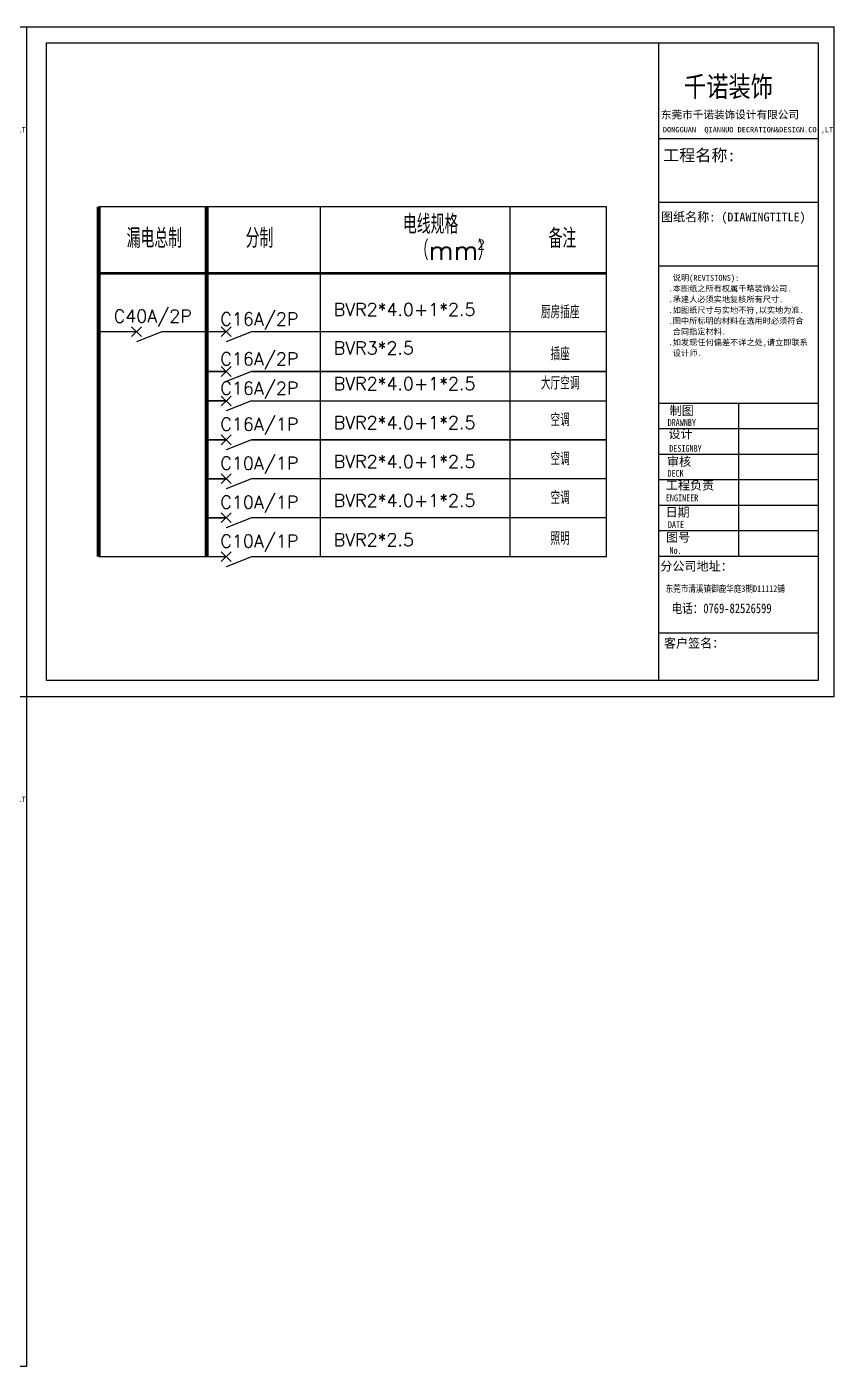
# Model space of a CAD drawing. Header units: millimetres. Extents: x 1149180 to 1411665549, y -85375798 to -28940.
# Drawn here: x 1170099 to 1191016, y -150367 to -115673 of the extents above; entities that cross this region are included whole.
import ezdxf
from ezdxf.enums import TextEntityAlignment as Align

# ---------------------------------------------------------------- set-up
doc = ezdxf.new("R2010")
doc.units = ezdxf.units.MM
for name, color, linetype in [('GSHTK', 7, 'Continuous'), ('TEXT', 3, 'Continuous'), ('图框', 7, 'Continuous')]:
    doc.layers.add(name, color=color, linetype=linetype)
doc.styles.add('Annotative', font='txt.shx', dxfattribs={"bigfont": 'gbcbig.shx'})
doc.styles.add('FSD', font='romans.shx', dxfattribs={"width": 0.9, "bigfont": 'hzfs.shx'})
doc.styles.add('仿宋', font='SimSun.ttf')
doc.styles.add('宋体字', font='NSimSun.ttf', dxfattribs={"width": 0.8, "height": 120})

# ---------------------------------------------------------------- blocks, each defined once
blk = doc.blocks.new('324SDASD32')
at = {"color": 8}
blk.add_line((1149692, -28527), (1149692, -12006), dxfattribs=at)
at = {"layer": '图框', "color": 3}
for p, q in [((1149183, -28940), (1149184, -11593)), ((1149184, -11593), (1170099, -11593)), ((1170099, -28940), (1170099, -11593)), ((1149183, -28940), (1170099, -28940))]:
    blk.add_line(p, q, dxfattribs=at)
at = {"layer": '图框', "color": 8}
for p, q in [((1149692, -12006), (1169686, -12006)), ((1165556, -28527), (1165556, -12006)), ((1169686, -12006), (1169686, -28527)), ((1165556, -14484), (1169686, -14484)), ((1165556, -16136), (1169686, -16136)), ((1165556, -17788), (1169686, -17788)), ((1165556, -21340), (1169686, -21340)), ((1167621, -21340), (1167621, -25305)), ((1165556, -22001), (1169686, -22001)), ((1165556, -22662), (1169686, -22662)), ((1165556, -23323), (1169686, -23323)), ((1165556, -23983), (1169686, -23983)), ((1165556, -24644), (1169686, -24644)), ((1165556, -25305), (1169686, -25305)), ((1165556, -27288), (1169686, -27288)), ((1169686, -28527), (1149692, -28527))]:
    blk.add_line(p, q, dxfattribs=at)
at = {"layer": '图框', "color": 1, "style": '宋体字', "width": 0.8}
for s, height, p in [('千诺装饰', 528, (1166208, -13406)), ('DRAWNBY', 175.3, (1165783, -21931)), ('DESIGNBY', 175.3, (1165827, -22601)), ('DECK', 175.3, (1165779, -23247)), ('ENGINEER', 175.3, (1165739, -23882)), ('DATE', 175.3, (1165791, -24577)), ('No.', 175.3, (1165833, -25244)), ('东莞市清溪镇御鹿华庭3期D11112铺', 175.26, (1165731, -26234)), ('电话：0769-82526599', 250.14, (1165889, -26781))]:
    blk.add_text(s, height=height, dxfattribs=at).set_placement(p)
at = {"layer": '图框', "color": 1, "style": '仿宋'}
for s, height, p in [('东莞市千诺装饰设计有限公司', 201.78, (1165610, -13970)), ('DONGGUAN  QIANNUO DECRATION&DESIGN.CO.,LT', 137.58, (1165660, -14327)), ('工程名称:', 305.7, (1165667, -15072)), ('图纸名称: (DIAWINGTITLE)', 229.29, (1165612, -16634)), ('     说明(REVISIONS):', 151.33, (1165377, -18172)), ('    .本图纸之所有权属千略装饰公司.', 151.33, (1165377, -18448)), ('    .承建人必须实地复核所有尺寸.', 151.33, (1165377, -18728)), ('    .如图纸尺寸与实地不符,以实地为准.', 151.33, (1165377, -19007)), ('    .图中所标明的材料在选用时必须符合', 151.33, (1165377, -19286)), ('     合同指定材料.', 151.33, (1165377, -19564)), ('    .如发现任何偏差不详之处,请立即联系', 151.33, (1165377, -19843)), ('     设计师.', 151.3, (1165377, -20120)), ('制图', 229.3, (1165835, -21652)), ('设计', 229.3, (1165804, -22250)), ('审核', 229.3, (1165767, -22968)), ('工程负责', 229.3, (1165738, -23582)), ('日期', 229.3, (1165730, -24280)), ('图号', 229.3, (1165744, -24933)), ('分公司地址：', 229.3, (1165594, -25680)), ('客户签名：', 229.3, (1165688, -27674))]:
    blk.add_text(s, height=height, dxfattribs=at).set_placement(p)

msp = doc.modelspace()

# ---------------------------------------------------------------- linework, layer by layer
at = {"layer": 'GSHTK'}
for p, q in [((1171963.8, -120328.8), (1185110.5, -120328.8)), ((1177697.7, -120328.8), (1177697.7, -129398.8)), ((1182611.8, -120328.8), (1182611.8, -129398.8)), ((1185110.5, -120328.8), (1185110.5, -129398.8)), ((1172814.3, -123444.3), (1173066.6, -123696.6)), ((1172814.3, -123696.6), (1173066.6, -123444.3)), ((1175137.8, -123696.6), (1175390.1, -123444.3)), ((1175137.8, -123444.3), (1175390.1, -123696.6)), ((1173596.3, -123570.5), (1172940.5, -123832.8)), ((1175919.8, -123570.5), (1175264, -123832.8)), ((1175137.8, -124476.7), (1175390.1, -124728.9)), ((1175137.8, -124728.9), (1175390.1, -124476.7)), ((1175919.8, -124602.8), (1175264, -124865.2)), ((1175137.8, -125236.7), (1175390.1, -125488.9)), ((1175137.8, -125488.9), (1175390.1, -125236.7)), ((1175919.8, -125362.8), (1175264, -125625.1)), ((1175137.8, -126497.9), (1175390.1, -126245.7)), ((1175137.8, -126245.7), (1175390.1, -126497.9)), ((1175919.8, -126371.8), (1175264, -126634.1)), ((1175137.8, -127506.9), (1175390.1, -127254.7)), ((1175137.8, -127254.7), (1175390.1, -127506.9)), ((1175919.8, -127380.8), (1175264, -127643.1)), ((1175137.8, -128515.9), (1175390.1, -128263.7)), ((1175137.8, -128263.7), (1175390.1, -128515.9)), ((1175919.8, -128389.8), (1175264, -128652.2)), ((1175137.8, -129524.9), (1175390.1, -129272.7)), ((1175137.8, -129272.7), (1175390.1, -129524.9)), ((1175919.8, -129398.8), (1175264, -129661.2))]:
    msp.add_line(p, q, dxfattribs=at)
at = {"layer": 'GSHTK', "color": 6}
for points, const_width in [([(1171963.8, -120328.8), (1171963.8, -129398.8)], 100.9), ([(1174759.7, -120328.8), (1174759.7, -129398.8)], 100.9), ([(1171963.8, -123570.5), (1172940.5, -123570.5)], 40.4), ([(1173596.3, -123570.5), (1174759.7, -123570.5)], 40.4), ([(1174295.4, -123570.5), (1175264, -123570.5)], 40.4), ([(1175919.8, -123570.5), (1185110.5, -123570.5)], 36.3), ([(1174759.7, -124602.8), (1175264, -124602.8)], 40.4), ([(1175919.8, -124602.8), (1185110.5, -124602.8)], 36.3), ([(1174759.7, -125362.8), (1175264, -125362.8)], 40.4), ([(1175919.8, -125362.8), (1185110.5, -125362.8)], 36.3), ([(1174759.7, -126371.8), (1175264, -126371.8)], 40.4), ([(1175919.8, -126371.8), (1185110.5, -126371.8)], 36.3), ([(1174759.7, -127380.8), (1175264, -127380.8)], 40.4), ([(1175919.8, -127380.8), (1185110.5, -127380.8)], 36.3), ([(1174759.7, -128389.8), (1175264, -128389.8)], 40.4), ([(1175919.8, -128389.8), (1185110.5, -128389.8)], 36.3), ([(1171963.8, -129398.8), (1175264, -129398.8)], 40.4), ([(1175919.8, -129398.8), (1185110.5, -129398.8)], 36.3)]:
    msp.add_lwpolyline(points, dxfattribs=dict(at, const_width=const_width))
at = {"layer": 'GSHTK', "const_width": 70.6}
msp.add_lwpolyline([(1171963.8, -122057), (1185110.5, -122057)], dxfattribs=at)

# ---------------------------------------------------------------- block references
at = {"layer": 'TEXT', "color": 3}
for p in [(0.4, -104080.7), (20916.2, -104080.4), (-0.6, -121427.5)]:
    msp.add_blockref('324SDASD32', p, dxfattribs=at)

# ---------------------------------------------------------------- texts
at = {"layer": 'GSHTK', "style": 'Annotative'}
for s, height, p in [('电线规格', 498.37, (1180560.3, -120761.1)), ('漏电总制', 498.37, (1173404.1, -121124.9)), ('分制', 498.37, (1176128.2, -121124.9)), ('备注', 498.37, (1183976.9, -121124.9)), ('厨房插座', 332.25, (1183916.5, -123041.5)), ('插座', 332.25, (1183916.5, -124125.6)), ('大厅空调', 332.25, (1183916.5, -124885.6)), ('空调', 332.25, (1183916.5, -125834.1)), ('空调', 332.25, (1183916.5, -126843.1)), ('空调', 332.25, (1183916.5, -127852.1)), ('照明', 332.25, (1183916.5, -128919.2))]:
    msp.add_text(s, height=height, dxfattribs=at).set_placement(p, align=Align.MIDDLE)
for s, height, p in [('（mm）', 498.37, (1180150.2, -121461.8)), ('C40A/2P', 332.25, (1172350.3, -123166.9)), ('C16A/2P', 332.25, (1175113, -123243.4)), ('BVR2*4.0+1*2.5', 332.246, (1178049.3, -122996.1)), ('BVR3*2.5', 332.25, (1178049.3, -123992.4)), ('C16A/2P', 332.25, (1175113, -124275.7)), ('C16A/2P', 332.25, (1175113, -125035.7)), ('BVR2*4.0+1*2.5', 332.246, (1178049.3, -124917.1)), ('C16A/1P', 332.25, (1175113, -125968.2)), ('BVR2*4.0+1*2.5', 332.246, (1178049.3, -125926.1)), ('C10A/1P', 332.25, (1175113, -126977.2)), ('BVR2*4.0+1*2.5', 332.246, (1178049.3, -126935.1)), ('C10A/1P', 332.25, (1175113, -127986.2)), ('BVR2*4.0+1*2.5', 332.246, (1178049.3, -127944.1)), ('C10A/1P', 332.25, (1175113, -128995.2)), ('BVR2*2.5', 332.25, (1178049.3, -128960.8))]:
    msp.add_text(s, height=height, dxfattribs=at).set_placement(p, align=Align.MIDDLE_LEFT)
at = {"layer": 'GSHTK', "style": 'FSD', "width": 0.9}
msp.add_text('2', height=252.3, dxfattribs=at).set_placement((1181770.6, -121443.6))

doc.saveas('drawing.dxf')
